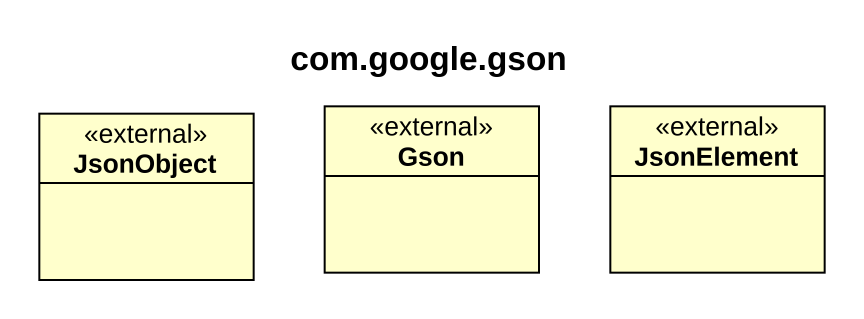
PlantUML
@startuml
title com.google.gson
hide circle
hide empty members
class JsonObject <<external>>
class Gson <<external>>
class JsonElement <<external>>
@enduml
